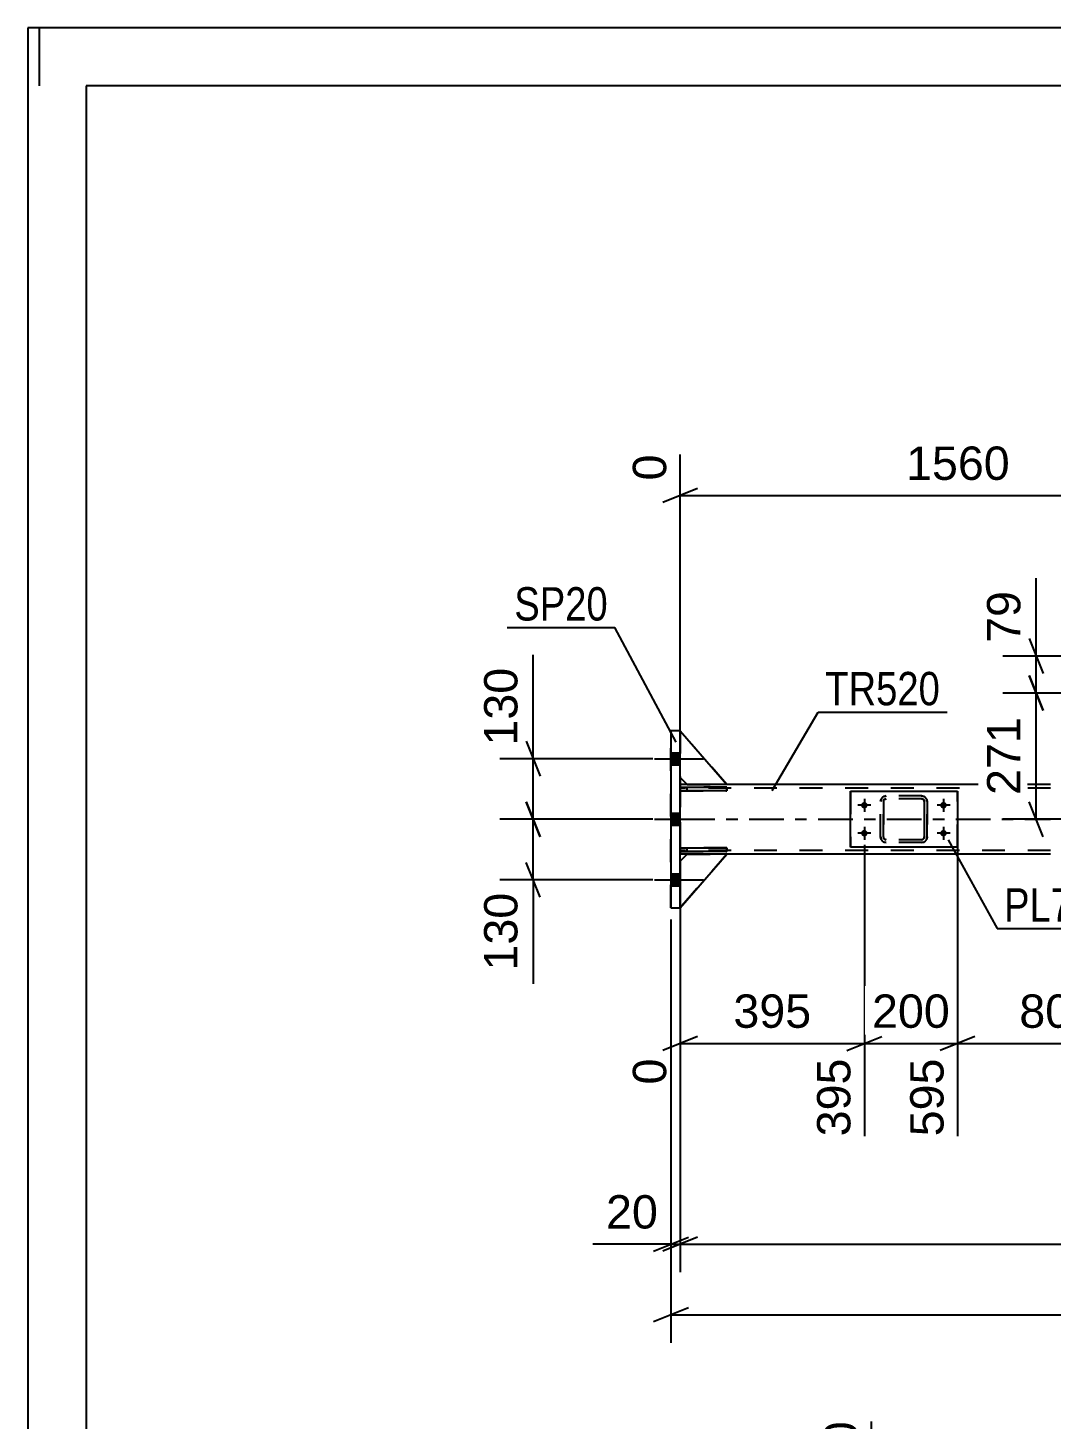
# Model space of a CAD drawing. Header units: millimetres. Extents: x -55 to 786, y -403 to 191.
# Drawn here: x -55.1 to 32.8, y 71.6 to 191.1 of the extents above; entities that cross this region are included whole.
import ezdxf

# ---------------------------------------------------------------- set-up
doc = ezdxf.new("R2010")
doc.units = ezdxf.units.MM
doc.linetypes.add('DXK_LINE_DOT2', pattern=[3.9198, 1.9599, -1.9599])
doc.linetypes.add('DXK_LINE_DOT3', pattern=[5.9187, 2.979, -0.9799, 0.9799, -0.9799])
doc.styles.add('Arial', font='ARIAL.TTF', dxfattribs={"height": 0.2})
doc.styles.add('Arial Narrow', font='ARIALN.TTF', dxfattribs={"height": 0.2})

# ---------------------------------------------------------------- blocks, each defined once
blk = doc.blocks.new('Unknown-203774531-1113')
at = {"color": 5, "linetype": 'Continuous'}
for p, q in [((785.92, 191.12), (-55.08, 191.12)), ((-55.08, 191.12), (-55.08, -402.88)), ((-54.08, 186.12), (-54.08, 191.12)), ((780.92, 186.12), (-50.08, 186.12)), ((-50.08, 186.12), (-50.08, -397.88))]:
    blk.add_line(p, q, dxfattribs=at)
blk = doc.blocks.new('Part-203774531-5370 - 5240')
at = {"color": 7, "linetype": 'DXK_LINE_DOT2'}
for p, q in [((18.17, 124.66), (18.21, 124.85)), ((18.17, 124.66), (18.18, 124.66)), ((18.17, 121.62), (18.17, 124.66)), ((18.21, 124.85), (18.18, 124.66)), ((18.18, 121.62), (18.18, 124.66)), ((18.43, 124.75), (18.41, 124.66)), ((18.42, 124.66), (18.41, 124.66)), ((18.41, 124.66), (18.41, 121.62)), ((18.42, 124.66), (18.44, 124.75)), ((18.42, 121.62), (18.42, 124.66)), ((18.48, 124.83), (18.43, 124.75)), ((18.44, 124.75), (18.49, 124.83)), ((18.47, 125.11), (18.65, 125.14)), ((18.66, 125.14), (18.47, 125.11)), ((18.47, 125.11), (18.47, 125.11)), ((18.56, 124.88), (18.48, 124.83)), ((18.49, 124.83), (18.56, 124.88)), ((18.56, 124.88), (18.66, 124.9)), ((18.65, 124.9), (18.56, 124.88)), ((21.7, 125.14), (18.65, 125.14)), ((21.7, 124.9), (18.65, 124.9)), ((21.69, 125.14), (21.88, 125.11)), ((21.78, 124.88), (21.69, 124.9)), ((21.88, 125.11), (21.7, 125.14)), ((21.7, 124.9), (21.79, 124.88)), ((21.78, 124.88), (21.79, 124.88)), ((21.86, 124.83), (21.78, 124.88)), ((21.79, 124.88), (21.87, 124.83)), ((21.91, 124.75), (21.86, 124.83)), ((21.87, 124.83), (21.92, 124.75)), ((21.93, 124.66), (21.91, 124.75)), ((21.92, 124.75), (21.94, 124.66)), ((21.94, 124.66), (21.93, 124.66)), ((21.93, 124.66), (21.93, 121.62)), ((21.94, 121.62), (21.94, 124.66)), ((22.14, 124.85), (22.17, 124.66)), ((22.18, 124.66), (22.14, 124.85)), ((22.18, 124.66), (22.17, 124.66)), ((22.17, 124.66), (22.17, 121.62)), ((22.18, 121.62), (22.18, 124.66)), ((18.18, 121.62), (18.17, 121.62)), ((18.21, 121.44), (18.17, 121.62)), ((18.18, 121.62), (18.21, 121.44)), ((18.41, 121.62), (18.42, 121.62)), ((18.41, 121.62), (18.43, 121.53)), ((18.44, 121.53), (18.42, 121.62)), ((18.43, 121.53), (18.48, 121.45)), ((18.49, 121.45), (18.44, 121.53)), ((18.47, 121.18), (18.47, 121.18)), ((18.65, 121.14), (18.47, 121.18)), ((18.47, 121.18), (18.66, 121.14)), ((18.48, 121.45), (18.56, 121.4)), ((18.56, 121.4), (18.49, 121.45)), ((18.66, 121.38), (18.56, 121.4)), ((18.56, 121.4), (18.65, 121.38)), ((21.7, 121.38), (18.65, 121.38)), ((21.7, 121.14), (18.65, 121.14)), ((21.69, 121.38), (21.78, 121.4)), ((21.88, 121.18), (21.69, 121.14)), ((21.79, 121.4), (21.7, 121.38)), ((21.7, 121.14), (21.88, 121.18)), ((21.78, 121.4), (21.86, 121.45)), ((21.78, 121.4), (21.79, 121.4)), ((21.87, 121.45), (21.79, 121.4)), ((21.86, 121.45), (21.91, 121.53)), ((21.92, 121.53), (21.87, 121.45)), ((21.91, 121.53), (21.93, 121.62)), ((21.94, 121.62), (21.92, 121.53)), ((21.93, 121.62), (21.94, 121.62)), ((22.17, 121.62), (22.14, 121.44)), ((22.14, 121.44), (22.18, 121.62)), ((22.17, 121.62), (22.18, 121.62))]:
    blk.add_line(p, q, dxfattribs=at)
at = {"color": 7, "linetype": 'DXK_LINE_DOT3'}
blk.add_line((20.18, 123.14), (20.17, 123.14), dxfattribs=at)
at = {"color": 7, "linetype": 'DXK_LINE_DOT2'}
for centre, start, end in [((18.65, 124.66), 112.5, 157.5), ((18.66, 124.66), 112.5, 157.5), ((21.69, 124.66), 22.5, 67.5), ((21.7, 124.66), 22.5, 67.5), ((18.65, 121.62), 202.5, 247.5), ((18.66, 121.62), 202.5, 247.5), ((21.69, 121.62), 292.5, 337.5), ((21.7, 121.62), 292.5, 337.5)]:
    blk.add_arc(centre, 0.48, start, end, dxfattribs=at)
blk = doc.blocks.new('Bolt-203774531-5381 - 5240')
at = {"linetype": 'Continuous'}
for points in [[(0.16, 128.86), (0.16, 127.82), (0.96, 127.82), (0.96, 128.86)], [(0.16, 128.86), (0.16, 127.82), (0.96, 127.82), (0.96, 128.86)], [(0.16, 128.86), (0.16, 127.82), (0.96, 127.82), (0.96, 128.86)], [(0.16, 123.66), (0.16, 122.62), (0.96, 122.62), (0.96, 123.66)], [(0.16, 123.66), (0.16, 122.62), (0.96, 122.62), (0.96, 123.66)], [(0.16, 118.46), (0.16, 117.42), (0.96, 117.42), (0.96, 118.46)], [(0.16, 118.46), (0.16, 117.42), (0.96, 117.42), (0.96, 118.46)], [(0.16, 118.46), (0.16, 117.42), (0.96, 117.42), (0.96, 118.46)]]:
    blk.add_hatch(color=1, dxfattribs=at).paths.add_polyline_path(points)
at = {"color": 1, "linetype": 'Continuous'}
for p, q in [((-1.24, 128.34), (2.96, 128.34)), ((-1.24, 128.34), (2.96, 128.34)), ((-1.24, 128.34), (2.96, 128.34)), ((0.16, 128.86), (0.96, 128.86)), ((0.16, 128.86), (0.96, 128.86)), ((0.16, 128.86), (0.96, 128.86)), ((0.16, 127.82), (0.96, 127.82)), ((0.16, 127.82), (0.96, 127.82)), ((0.16, 127.82), (0.96, 127.82)), ((-1.24, 123.14), (2.96, 123.14)), ((-1.24, 123.14), (2.96, 123.14)), ((0.16, 123.66), (0.96, 123.66)), ((0.16, 123.66), (0.96, 123.66)), ((0.16, 122.62), (0.96, 122.62)), ((0.16, 122.62), (0.96, 122.62)), ((0.16, 118.46), (0.96, 118.46)), ((0.16, 118.46), (0.96, 118.46)), ((0.16, 118.46), (0.96, 118.46)), ((-1.24, 117.94), (2.96, 117.94)), ((-1.24, 117.94), (2.96, 117.94)), ((-1.24, 117.94), (2.96, 117.94)), ((0.16, 117.42), (0.96, 117.42)), ((0.16, 117.42), (0.96, 117.42)), ((0.16, 117.42), (0.96, 117.42))]:
    blk.add_line(p, q, dxfattribs=at)
blk = doc.blocks.new('Part-203774531-5364 - 5240')
at = {"color": 2, "linetype": 'Continuous'}
for p, q in [((1.56, 126.14), (0.96, 126.14)), ((32.78, 126.14), (4.96, 126.14)), ((1.56, 120.14), (0.96, 120.14)), ((32.78, 120.14), (4.96, 120.14))]:
    blk.add_line(p, q, dxfattribs=at)
at = {"color": 7, "linetype": 'DXK_LINE_DOT2'}
for p, q in [((0.96, 120.14), (0.96, 126.14)), ((0.96, 126.14), (0.96, 126.14)), ((0.96, 126.14), (0.96, 120.14)), ((32.78, 125.82), (0.96, 125.82)), ((4.96, 126.14), (1.56, 126.14)), ((32.78, 120.46), (0.96, 120.46)), ((4.96, 120.14), (1.56, 120.14))]:
    blk.add_line(p, q, dxfattribs=at)
at = {"color": 7, "linetype": 'DXK_LINE_DOT3'}
blk.add_line((0.96, 123.14), (32.78, 123.14), dxfattribs=at)
blk = doc.blocks.new('Part-203774531-5369 - 5240')
at = {"color": 2, "linetype": 'Continuous'}
for p, q in [((15.58, 120.74), (15.58, 125.54)), ((15.58, 125.54), (15.58, 125.54)), ((15.58, 125.54), (24.78, 125.54)), ((24.78, 125.54), (24.78, 120.74)), ((15.58, 120.74), (15.58, 120.74)), ((24.78, 120.74), (15.58, 120.74))]:
    blk.add_line(p, q, dxfattribs=at)
at = {"color": 7, "linetype": 'DXK_LINE_DOT2'}
for p, q in [((15.58, 125.54), (15.58, 120.74)), ((15.58, 125.54), (15.58, 125.54)), ((24.78, 120.74), (24.78, 125.54)), ((15.58, 120.74), (15.58, 120.74))]:
    blk.add_line(p, q, dxfattribs=at)
blk = doc.blocks.new('Bolt-203774531-5442 - 5240')
at = {"linetype": 'Continuous'}
for points in [[(16.5, 124.34), (16.5, 124.4), (16.52, 124.46), (16.55, 124.51), (16.59, 124.55), (16.64, 124.59), (16.69, 124.61), (16.75, 124.62), (16.81, 124.62), (16.86, 124.61), (16.92, 124.59), (16.96, 124.55), (17, 124.51), (17.03, 124.46), (17.05, 124.4), (17.06, 124.34), (17.05, 124.28), (17.03, 124.23), (17, 124.18), (16.96, 124.13), (16.92, 124.1), (16.86, 124.08), (16.81, 124.06), (16.75, 124.06), (16.69, 124.08), (16.64, 124.1), (16.59, 124.13), (16.55, 124.18), (16.52, 124.23), (16.5, 124.28)], [(23.3, 124.34), (23.3, 124.4), (23.32, 124.46), (23.35, 124.51), (23.39, 124.55), (23.44, 124.59), (23.49, 124.61), (23.55, 124.62), (23.61, 124.62), (23.66, 124.61), (23.72, 124.59), (23.76, 124.55), (23.8, 124.51), (23.83, 124.46), (23.85, 124.4), (23.86, 124.34), (23.85, 124.28), (23.83, 124.23), (23.8, 124.18), (23.76, 124.13), (23.72, 124.1), (23.66, 124.08), (23.61, 124.06), (23.55, 124.06), (23.49, 124.08), (23.44, 124.1), (23.39, 124.13), (23.35, 124.18), (23.32, 124.23), (23.3, 124.28)], [(16.5, 121.94), (16.5, 122), (16.52, 122.06), (16.55, 122.11), (16.59, 122.15), (16.64, 122.19), (16.69, 122.21), (16.75, 122.22), (16.81, 122.22), (16.86, 122.21), (16.92, 122.19), (16.96, 122.15), (17, 122.11), (17.03, 122.06), (17.05, 122), (17.06, 121.94), (17.05, 121.88), (17.03, 121.83), (17, 121.78), (16.96, 121.73), (16.92, 121.7), (16.86, 121.68), (16.81, 121.66), (16.75, 121.66), (16.69, 121.68), (16.64, 121.7), (16.59, 121.73), (16.55, 121.78), (16.52, 121.83), (16.5, 121.88)], [(23.3, 121.94), (23.3, 122), (23.32, 122.06), (23.35, 122.11), (23.39, 122.15), (23.44, 122.19), (23.49, 122.21), (23.55, 122.22), (23.61, 122.22), (23.66, 122.21), (23.72, 122.19), (23.76, 122.15), (23.8, 122.11), (23.83, 122.06), (23.85, 122), (23.86, 121.94), (23.85, 121.88), (23.83, 121.83), (23.8, 121.78), (23.76, 121.73), (23.72, 121.7), (23.66, 121.68), (23.61, 121.66), (23.55, 121.66), (23.49, 121.68), (23.44, 121.7), (23.39, 121.73), (23.35, 121.78), (23.32, 121.83), (23.3, 121.88)]]:
    blk.add_hatch(color=1, dxfattribs=at).paths.add_polyline_path(points)
at = {"color": 1, "linetype": 'Continuous'}
for p, q in [((17.34, 124.34), (16.22, 124.34)), ((16.78, 124.9), (16.78, 123.78)), ((24.14, 124.34), (23.02, 124.34)), ((23.58, 124.9), (23.58, 123.78)), ((17.34, 121.94), (16.22, 121.94)), ((16.78, 122.5), (16.78, 121.38)), ((24.14, 121.94), (23.02, 121.94)), ((23.58, 122.5), (23.58, 121.38))]:
    blk.add_line(p, q, dxfattribs=at)
blk = doc.blocks.new('Part-203774531-5525 - 5240')
at = {"color": 7, "linetype": 'DXK_LINE_DOT2'}
for p, q in [((4.96, 125.9), (0.96, 125.9)), ((0.96, 125.9), (0.96, 125.58)), ((0.96, 125.58), (0.96, 125.9)), ((0.96, 125.58), (4.96, 125.58)), ((1.56, 125.58), (1.56, 125.9)), ((4.96, 125.58), (4.96, 125.9))]:
    blk.add_line(p, q, dxfattribs=at)
blk = doc.blocks.new('Part-203774531-5526 - 5240')
at = {"color": 7, "linetype": 'DXK_LINE_DOT2'}
for p, q in [((4.96, 120.7), (0.96, 120.7)), ((0.96, 120.7), (0.96, 120.38)), ((0.96, 120.38), (0.96, 120.7)), ((1.56, 120.38), (1.56, 120.7)), ((4.96, 120.38), (4.96, 120.7)), ((0.96, 120.38), (4.96, 120.38))]:
    blk.add_line(p, q, dxfattribs=at)
blk = doc.blocks.new('Part-203774531-5551 - 5240')
at = {"color": 2, "linetype": 'Continuous'}
for p, q in [((0.96, 130.74), (0.16, 130.74)), ((0.16, 130.74), (0.16, 115.54)), ((0.96, 115.54), (0.96, 130.74)), ((0.16, 115.54), (0.96, 115.54))]:
    blk.add_line(p, q, dxfattribs=at)
at = {"color": 7, "linetype": 'DXK_LINE_DOT2'}
for p, q in [((0.16, 115.54), (0.16, 130.74)), ((0.96, 130.74), (0.96, 115.54))]:
    blk.add_line(p, q, dxfattribs=at)
blk = doc.blocks.new('Part-203774531-5556 - 5240')
at = {"color": 7, "linetype": 'DXK_LINE_DOT2'}
for p, q in [((4.96, 126.14), (0.96, 130.74)), ((0.96, 130.74), (0.96, 126.74)), ((0.96, 126.74), (1.56, 126.14)), ((1.56, 126.14), (4.96, 126.14))]:
    blk.add_line(p, q, dxfattribs=at)
blk = doc.blocks.new('Part-203774531-5557 - 5240')
at = {"color": 2, "linetype": 'Continuous'}
for p, q in [((0.96, 130.74), (4.96, 126.14)), ((1.56, 126.14), (0.96, 126.74)), ((4.96, 126.14), (1.56, 126.14))]:
    blk.add_line(p, q, dxfattribs=at)
at = {"color": 7, "linetype": 'DXK_LINE_DOT2'}
blk.add_line((0.96, 126.74), (0.96, 130.74), dxfattribs=at)
blk = doc.blocks.new('Part-203774531-5558 - 5240')
at = {"color": 7, "linetype": 'DXK_LINE_DOT2'}
for p, q in [((0.96, 119.54), (1.56, 120.14)), ((4.96, 120.14), (0.96, 115.54)), ((0.96, 115.54), (0.96, 119.54)), ((1.56, 120.14), (4.96, 120.14))]:
    blk.add_line(p, q, dxfattribs=at)
blk = doc.blocks.new('Part-203774531-5559 - 5240')
at = {"color": 2, "linetype": 'Continuous'}
for p, q in [((1.56, 120.14), (0.96, 119.54)), ((0.96, 115.54), (4.96, 120.14)), ((4.96, 120.14), (1.56, 120.14))]:
    blk.add_line(p, q, dxfattribs=at)
at = {"color": 7, "linetype": 'DXK_LINE_DOT2'}
blk.add_line((0.96, 119.54), (0.96, 115.54), dxfattribs=at)
blk = doc.blocks.new('Part-203774531-5560 - 5240')
at = {"color": 2, "linetype": 'Continuous'}
for p, q in [((0.96, 125.9), (4.96, 125.9)), ((0.96, 125.9), (0.96, 125.58)), ((4.96, 125.58), (0.96, 125.58)), ((4.96, 125.9), (4.96, 125.58))]:
    blk.add_line(p, q, dxfattribs=at)
at = {"color": 7, "linetype": 'DXK_LINE_DOT2'}
for p, q in [((0.96, 125.58), (0.96, 125.9)), ((1.56, 125.58), (1.56, 125.9))]:
    blk.add_line(p, q, dxfattribs=at)
blk = doc.blocks.new('Part-203774531-5561 - 5240')
at = {"color": 2, "linetype": 'Continuous'}
for p, q in [((0.96, 120.7), (4.96, 120.7)), ((0.96, 120.7), (0.96, 120.38)), ((4.96, 120.7), (4.96, 120.38)), ((4.96, 120.38), (0.96, 120.38))]:
    blk.add_line(p, q, dxfattribs=at)
at = {"color": 7, "linetype": 'DXK_LINE_DOT2'}
for p, q in [((0.96, 120.38), (0.96, 120.7)), ((1.56, 120.38), (1.56, 120.7))]:
    blk.add_line(p, q, dxfattribs=at)
blk = doc.blocks.new('StraightDimension-203774531-26958 - 3139')
at = {"color": 7, "linetype": 'Continuous'}
for p, q in [((17.38, 18.24), (17.38, 71.42)), ((0.16, 4), (0.16, 62.48)), ((1.66, 59.55), (-1.34, 58.35)), ((0.16, 58.95), (17.38, 58.95)), ((15.88, 58.35), (18.88, 59.55))]:
    blk.add_line(p, q, dxfattribs=at)
at = {"color": 0}
blk.add_wipeout([(12.7, 59.7), (12.7, 63.9), (4.83, 63.9), (4.83, 59.7)], dxfattribs=at)
at = {"color": 3, "style": 'Arial'}
blk.add_text('430', height=2.865, dxfattribs=at).set_placement((5.43, 60.3))
at = {"color": 0, "linetype": 'Continuous'}
for points in [[(16.78, 72.02), (12.58, 72.02), (12.58, 64.15), (16.78, 64.15)], [(-0.44, 63.08), (-4.64, 63.08), (-4.64, 59.65), (-0.44, 59.65)]]:
    blk.add_wipeout(points, dxfattribs=at)
at = {"color": 3, "linetype": 'Continuous', "style": 'Arial'}
for s, height, p in [('430', 2.865, (16.18, 64.75)), ('0', 2.87, (-1.04, 60.25))]:
    blk.add_text(s, height=height, rotation=90.0002, dxfattribs=at).set_placement(p)
blk = doc.blocks.new('StraightDimension-203774531-6289 - 5240')
at = {"color": 7, "linetype": 'Continuous'}
for p, q in [((0.16, 114.54), (0.16, 78.18)), ((1.66, 81.18), (-1.34, 79.98)), ((0.16, 80.58), (689.65, 80.58))]:
    blk.add_line(p, q, dxfattribs=at)
blk = doc.blocks.new('StraightDimension-203774531-31952 - 5240')
at = {"color": 7, "linetype": 'Continuous'}
for p, q in [((16.78, 120.94), (16.78, 95.91)), ((0.96, 119.14), (0.96, 100.36)), ((2.46, 104.48), (-0.54, 103.28)), ((15.28, 103.28), (18.28, 104.48)), ((0.96, 103.88), (16.78, 103.88))]:
    blk.add_line(p, q, dxfattribs=at)
at = {"color": 0}
blk.add_wipeout([(12.8, 104.63), (12.8, 108.83), (4.93, 108.83), (4.93, 104.63)], dxfattribs=at)
at = {"color": 3, "style": 'Arial'}
blk.add_text('395', height=2.865, dxfattribs=at).set_placement((5.53, 105.23))
at = {"color": 0, "linetype": 'Continuous'}
for points in [[(0.36, 103.18), (-3.84, 103.18), (-3.84, 99.76), (0.36, 99.76)], [(16.18, 103.18), (11.98, 103.18), (11.98, 95.31), (16.18, 95.31)]]:
    blk.add_wipeout(points, dxfattribs=at)
at = {"color": 3, "linetype": 'Continuous', "style": 'Arial'}
for s, height, p in [('0', 2.87, (-0.24, 100.36)), ('395', 2.865, (15.58, 95.91))]:
    blk.add_text(s, height=height, rotation=90.0002, dxfattribs=at).set_placement(p)
blk = doc.blocks.new('StraightDimension-203774531-5733 - 5240')
at = {"color": 7, "linetype": 'Continuous'}
for p, q in [((0.16, 114.54), (0.16, 84.24)), ((0.96, 114.54), (0.96, 84.24)), ((-1.34, 86.04), (1.66, 87.24)), ((2.46, 87.24), (-0.54, 86.04)), ((0.16, 86.64), (-6.54, 86.64)), ((0.16, 86.64), (-6.54, 86.64)), ((0.16, 86.64), (0.96, 86.64))]:
    blk.add_line(p, q, dxfattribs=at)
at = {"color": 0}
blk.add_wipeout([(-0.37, 87.39), (-0.37, 91.59), (-6.01, 91.59), (-6.01, 87.39)], dxfattribs=at)
at = {"color": 3, "style": 'Arial'}
blk.add_text('20', height=2.865, dxfattribs=at).set_placement((-5.41, 87.99))
blk = doc.blocks.new('StraightDimension-203774531-28098 - 5240')
at = {"color": 7, "linetype": 'Continuous'}
for p, q in [((30.93, 135.48), (32.13, 132.48)), ((47.66, 133.98), (28.68, 133.98)), ((31.53, 123.14), (31.53, 133.98)), ((32.13, 121.64), (30.93, 124.64)), ((47.66, 123.14), (28.68, 123.14))]:
    blk.add_line(p, q, dxfattribs=at)
at = {"color": 0}
blk.add_wipeout([(30.78, 132.5), (26.58, 132.5), (26.58, 124.63), (30.78, 124.63)], dxfattribs=at)
at = {"color": 3, "style": 'Arial'}
blk.add_text('271', height=2.865, rotation=90.0002, dxfattribs=at).set_placement((30.18, 125.23))
blk = doc.blocks.new('StraightDimension-203774531-28097 - 5240')
at = {"color": 7, "linetype": 'Continuous'}
for p, q in [((31.53, 137.16), (31.53, 143.86)), ((31.53, 137.16), (31.53, 143.86)), ((30.93, 138.66), (32.13, 135.66)), ((51.93, 137.16), (28.68, 137.16)), ((31.53, 133.98), (31.53, 137.16)), ((32.13, 132.48), (30.93, 135.48)), ((47.66, 133.98), (28.68, 133.98))]:
    blk.add_line(p, q, dxfattribs=at)
at = {"color": 0}
blk.add_wipeout([(30.78, 143.33), (26.58, 143.33), (26.58, 137.69), (30.78, 137.69)], dxfattribs=at)
at = {"color": 3, "style": 'Arial'}
blk.add_text('79', height=2.865, rotation=90.0002, dxfattribs=at).set_placement((30.18, 138.29))
blk = doc.blocks.new('StraightDimension-203774531-5749 - 5240')
at = {"color": 7, "linetype": 'Continuous'}
for p, q in [((0.96, 114.54), (0.96, 84.24)), ((2.46, 87.24), (-0.54, 86.04)), ((0.96, 86.64), (688.85, 86.64))]:
    blk.add_line(p, q, dxfattribs=at)
blk = doc.blocks.new('StraightDimension-203774531-6358 - 5240')
at = {"color": 7, "linetype": 'Continuous'}
for p, q in [((-11.67, 128.34), (-11.67, 137.26)), ((-11.67, 128.34), (-11.67, 137.26)), ((-12.27, 129.84), (-11.07, 126.84)), ((-1.39, 128.34), (-14.52, 128.34)), ((-11.67, 123.14), (-11.67, 128.34)), ((-11.07, 121.64), (-12.27, 124.64)), ((-1.39, 123.14), (-14.52, 123.14))]:
    blk.add_line(p, q, dxfattribs=at)
at = {"color": 0}
blk.add_wipeout([(-12.42, 136.74), (-16.62, 136.74), (-16.62, 128.87), (-12.42, 128.87)], dxfattribs=at)
at = {"color": 3, "style": 'Arial'}
blk.add_text('130', height=2.865, rotation=90.0002, dxfattribs=at).set_placement((-13.02, 129.47))
blk = doc.blocks.new('StraightDimension-203774531-6368 - 5240')
at = {"color": 7, "linetype": 'Continuous'}
for p, q in [((-12.27, 124.64), (-11.07, 121.64)), ((-1.39, 123.14), (-14.52, 123.14)), ((-11.67, 117.94), (-11.67, 123.14)), ((-11.07, 116.44), (-12.27, 119.44)), ((-1.39, 117.94), (-14.52, 117.94)), ((-11.67, 117.94), (-11.67, 109.02)), ((-11.67, 117.94), (-11.67, 109.02))]:
    blk.add_line(p, q, dxfattribs=at)
at = {"color": 0}
blk.add_wipeout([(-12.42, 117.42), (-16.62, 117.42), (-16.62, 109.55), (-12.42, 109.55)], dxfattribs=at)
at = {"color": 3, "style": 'Arial'}
blk.add_text('130', height=2.865, rotation=90.0002, dxfattribs=at).set_placement((-13.02, 110.15))
blk = doc.blocks.new('StraightDimension-203774531-27905 - 5240')
at = {"color": 7, "linetype": 'Continuous'}
for p, q in [((48.66, 134.98), (48.66, 161.14)), ((0.96, 127.14), (0.96, 154.47)), ((2.46, 151.54), (-0.54, 150.34)), ((0.96, 150.94), (48.66, 150.94)), ((47.16, 150.34), (50.16, 151.54))]:
    blk.add_line(p, q, dxfattribs=at)
at = {"color": 0}
blk.add_wipeout([(29.86, 151.69), (29.86, 155.89), (19.76, 155.89), (19.76, 151.69)], dxfattribs=at)
at = {"color": 3, "style": 'Arial'}
blk.add_text('1560', height=2.865, dxfattribs=at).set_placement((20.36, 152.29))
at = {"color": 0, "linetype": 'Continuous'}
for points in [[(48.06, 161.74), (43.86, 161.74), (43.86, 151.64), (48.06, 151.64)], [(0.36, 155.07), (-3.84, 155.07), (-3.84, 151.64), (0.36, 151.64)]]:
    blk.add_wipeout(points, dxfattribs=at)
at = {"color": 3, "linetype": 'Continuous', "style": 'Arial'}
for s, height, p in [('1560', 2.865, (47.46, 152.24)), ('0', 2.87, (-0.24, 152.24))]:
    blk.add_text(s, height=height, rotation=90.0002, dxfattribs=at).set_placement(p)
blk = doc.blocks.new('StraightDimension-203774531-31950 - 5240')
at = {"color": 7, "linetype": 'Continuous'}
for p, q in [((24.78, 120.94), (24.78, 95.91)), ((42.08, 120.94), (42.08, 93.69)), ((26.28, 104.48), (23.28, 103.28)), ((40.58, 103.28), (43.58, 104.48)), ((24.78, 103.88), (42.08, 103.88))]:
    blk.add_line(p, q, dxfattribs=at)
at = {"color": 0}
blk.add_wipeout([(37.36, 104.63), (37.36, 108.83), (29.49, 108.83), (29.49, 104.63)], dxfattribs=at)
at = {"color": 3, "style": 'Arial'}
blk.add_text('800', height=2.865, dxfattribs=at).set_placement((30.09, 105.23))
at = {"color": 0, "linetype": 'Continuous'}
blk.add_wipeout([(41.48, 103.18), (37.28, 103.18), (37.28, 93.09), (41.48, 93.09)], dxfattribs=at)
at = {"color": 3, "linetype": 'Continuous', "style": 'Arial'}
blk.add_text('1395', height=2.865, rotation=90.0002, dxfattribs=at).set_placement((40.88, 93.69))
blk = doc.blocks.new('StraightDimension-203774531-31951 - 5240')
at = {"color": 7, "linetype": 'Continuous'}
for p, q in [((16.78, 120.94), (16.78, 95.91)), ((24.78, 120.94), (24.78, 95.91)), ((15.28, 103.28), (18.28, 104.48)), ((26.28, 104.48), (23.28, 103.28)), ((16.78, 103.88), (24.78, 103.88))]:
    blk.add_line(p, q, dxfattribs=at)
at = {"color": 0}
blk.add_wipeout([(24.71, 104.63), (24.71, 108.83), (16.84, 108.83), (16.84, 104.63)], dxfattribs=at)
at = {"color": 0, "linetype": 'Continuous'}
blk.add_wipeout([(24.18, 103.18), (19.98, 103.18), (19.98, 95.31), (24.18, 95.31)], dxfattribs=at)
at = {"color": 3, "style": 'Arial'}
blk.add_text('200', height=2.865, dxfattribs=at).set_placement((17.44, 105.23))
at = {"color": 3, "linetype": 'Continuous', "style": 'Arial'}
blk.add_text('595', height=2.865, rotation=90.0002, dxfattribs=at).set_placement((23.58, 95.91))
blk = doc.blocks.new('Mark-203774531-5360 - 5240')
at = {"color": 30, "linetype": 'Continuous'}
for p, q in [((8.85, 125.62), (12.82, 132.33)), ((12.82, 132.33), (23.88, 132.33))]:
    blk.add_line(p, q, dxfattribs=at)
at = {"color": 0}
blk.add_wipeout([(23.28, 132.93), (23.28, 135.93), (13.42, 135.93), (13.42, 132.93)], dxfattribs=at)
blk.add_wipeout([(23.28, 132.93), (23.28, 135.93), (13.42, 135.93), (13.42, 132.93)], dxfattribs=at)
at = {"color": 3, "style": 'Arial Narrow'}
blk.add_text('TR520', height=2.863, dxfattribs=at).set_placement((13.42, 132.93))
blk = doc.blocks.new('Mark-203774531-5365 - 5240')
at = {"color": 30, "linetype": 'Continuous'}
for p, q in [((23.99, 121.37), (28.18, 113.75)), ((28.18, 113.75), (38.89, 113.75))]:
    blk.add_line(p, q, dxfattribs=at)
at = {"color": 0}
blk.add_wipeout([(38.29, 114.35), (38.29, 117.35), (28.78, 117.35), (28.78, 114.35)], dxfattribs=at)
blk.add_wipeout([(38.29, 114.35), (38.29, 117.35), (28.78, 117.35), (28.78, 114.35)], dxfattribs=at)
at = {"color": 3, "style": 'Arial Narrow'}
blk.add_text('PL760', height=2.863, dxfattribs=at).set_placement((28.78, 114.35))
blk = doc.blocks.new('Mark-203774531-5547 - 5240')
at = {"color": 30, "linetype": 'Continuous'}
for p in [(-13.89, 139.61), (0.62, 129.75)]:
    blk.add_line(p, (-4.65, 139.61), dxfattribs=at)
at = {"color": 0}
blk.add_wipeout([(-5.25, 140.21), (-5.25, 143.21), (-13.29, 143.21), (-13.29, 140.21)], dxfattribs=at)
blk.add_wipeout([(-5.25, 140.21), (-5.25, 143.21), (-13.29, 143.21), (-13.29, 140.21)], dxfattribs=at)
at = {"color": 3, "style": 'Arial Narrow'}
blk.add_text('SP20', height=2.863, dxfattribs=at).set_placement((-13.29, 140.21))

msp = doc.modelspace()

# ---------------------------------------------------------------- block references
for name in ['Unknown-203774531-1113', 'Part-203774531-5551 - 5240', 'Part-203774531-5556 - 5240', 'Part-203774531-5557 - 5240', 'Bolt-203774531-5381 - 5240', 'Part-203774531-5364 - 5240', 'Part-203774531-5525 - 5240', 'Part-203774531-5560 - 5240', 'Part-203774531-5369 - 5240', 'Bolt-203774531-5442 - 5240', 'Part-203774531-5370 - 5240', 'Part-203774531-5526 - 5240', 'Part-203774531-5561 - 5240', 'Part-203774531-5558 - 5240', 'Part-203774531-5559 - 5240']:
    msp.add_blockref(name, (0, 0))

# ---------------------------------------------------------------- next in the draw order: block references
for name in ['StraightDimension-203774531-6358 - 5240', 'StraightDimension-203774531-28098 - 5240', 'StraightDimension-203774531-6289 - 5240', 'StraightDimension-203774531-26958 - 3139']:
    msp.add_blockref(name, (0, 0))

# ---------------------------------------------------------------- next in the draw order: block references
for name in ['StraightDimension-203774531-28097 - 5240', 'StraightDimension-203774531-31952 - 5240']:
    msp.add_blockref(name, (0, 0))

# ---------------------------------------------------------------- next in the draw order: block references
for name in ['StraightDimension-203774531-27905 - 5240', 'StraightDimension-203774531-5733 - 5240']:
    msp.add_blockref(name, (0, 0))

# ---------------------------------------------------------------- next in the draw order: block references
for name in ['Mark-203774531-5547 - 5240', 'Mark-203774531-5360 - 5240', 'StraightDimension-203774531-6368 - 5240', 'StraightDimension-203774531-5749 - 5240']:
    msp.add_blockref(name, (0, 0))

# ---------------------------------------------------------------- next in the draw order: block references
msp.add_blockref('StraightDimension-203774531-31950 - 5240', (0, 0))

# ---------------------------------------------------------------- next in the draw order: block references
msp.add_blockref('StraightDimension-203774531-31951 - 5240', (0, 0))

# ---------------------------------------------------------------- next in the draw order: block references
msp.add_blockref('Mark-203774531-5365 - 5240', (0, 0))

doc.saveas('drawing.dxf')
